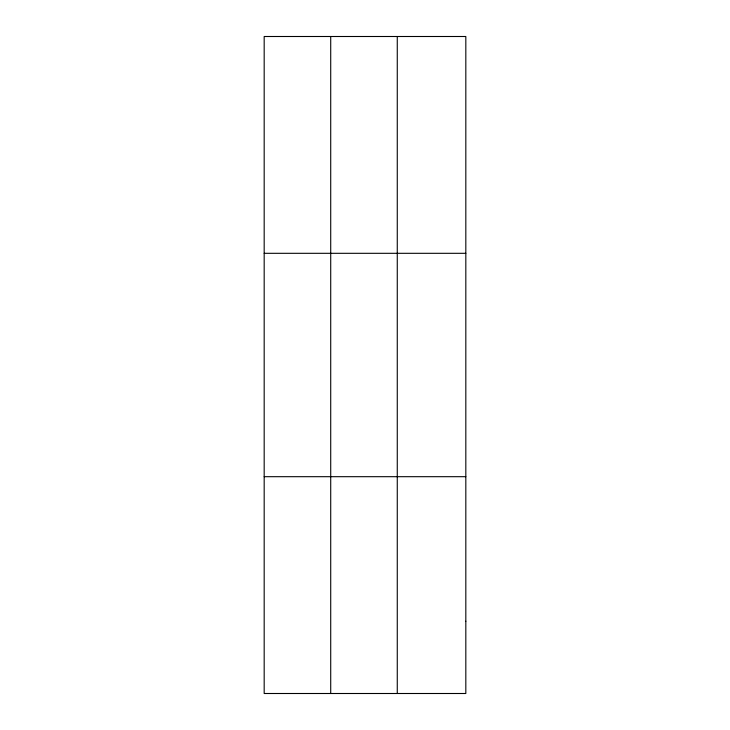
<?xml version="1.0" encoding="UTF-8"?>
<svg xmlns="http://www.w3.org/2000/svg" width="730" height="730" viewBox="0 0 730 730"><rect width="100%" height="100%" fill="white"/><g stroke="black" fill="none" stroke-linecap="round" stroke-linejoin="round"><path stroke-width="1.09" d="M330.717 693.5L330.717 36.5M397.266 693.5L397.266 36.5M264.178 253.31L465.822 253.31M264.178 476.69L465.822 476.69M465.822 621.23L465.822 693.5L264.178 693.5L264.178 36.5L465.822 36.5L465.822 621.23"/></g></svg>
